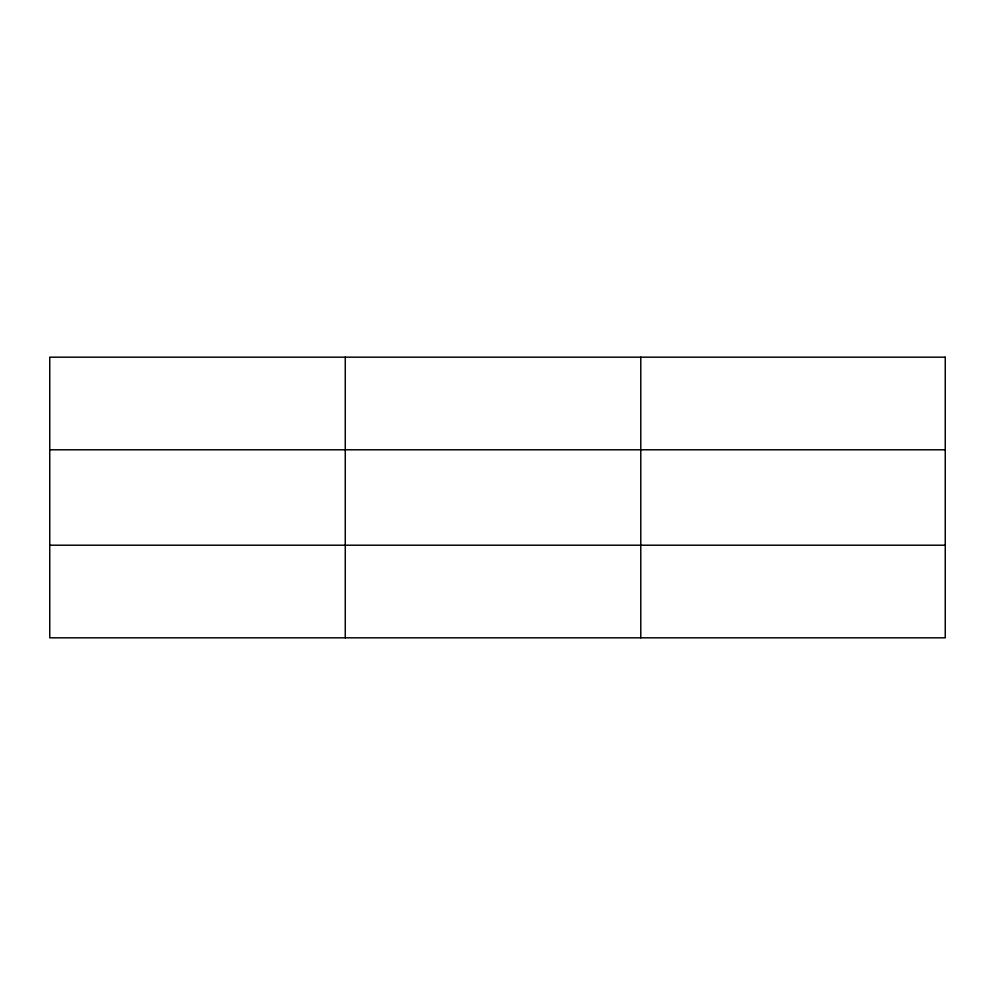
<?xml version="1.0" encoding="UTF-8"?>
<svg xmlns="http://www.w3.org/2000/svg" width="995" height="995" viewBox="0 0 995 995"><rect width="100%" height="100%" fill="white"/><g stroke="black" fill="none" stroke-linecap="round" stroke-linejoin="round"><path stroke-width="1.49" d="M345.265 637.82L345.265 357.18M640.78 637.82L640.78 357.18M49.75 449.79L945.25 449.79M49.75 545.21L945.25 545.21M945.25 357.18L945.25 637.82L49.75 637.82L49.75 357.18L945.25 357.18"/></g></svg>
